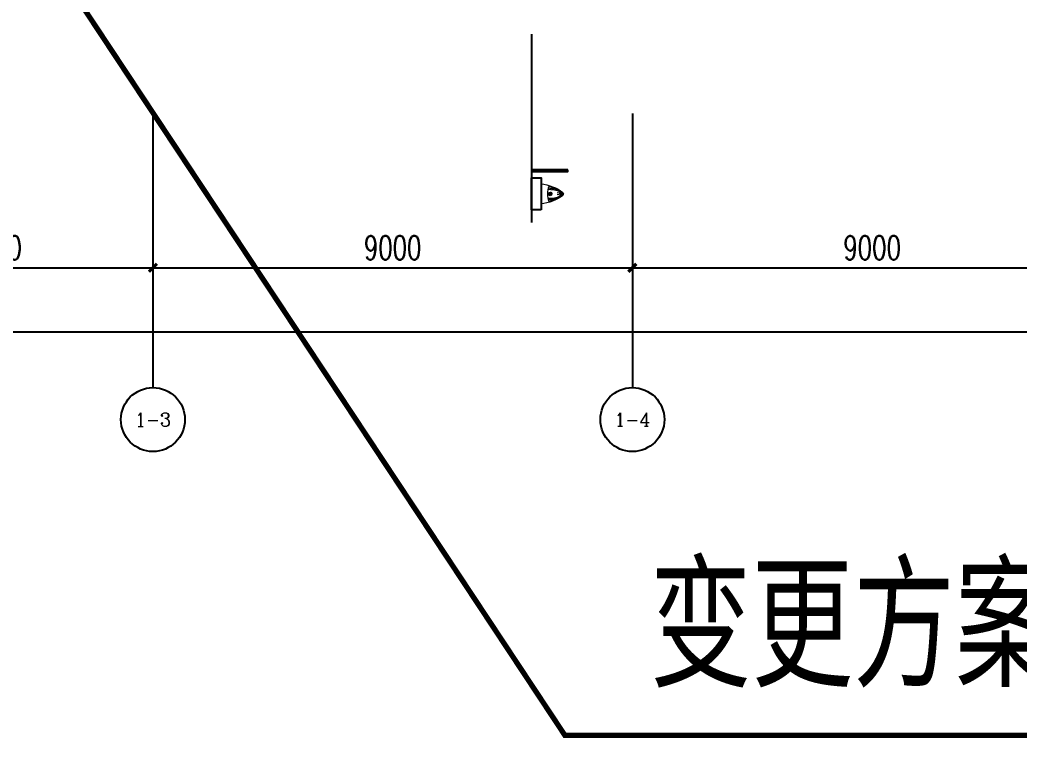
# Model space of a CAD drawing. Header units: millimetres. Extents: x 2508758 to 2608101, y 258149 to 386457.
# Drawn here: x 2526107 to 2544876, y 258149 to 271632 of the extents above; entities that cross this region are included whole.
import ezdxf
from ezdxf.enums import TextEntityAlignment as Align

# ---------------------------------------------------------------- set-up
doc = ezdxf.new("R2010")
doc.units = ezdxf.units.MM
doc.header["$MEASUREMENT"] = 0
doc.layers.get('0').update_dxf_attribs({"linetype": 'CONTINUOUS'})
doc.layers.get('Defpoints').update_dxf_attribs({"linetype": 'CONTINUOUS'})
for name, color, linetype in [('AXIS', 3, 'CONTINUOUS'), ('w-洁具', 137, 'CONTINUOUS'), ('完成面', 4, 'CONTINUOUS'), ('索引', 1, 'CONTINUOUS')]:
    doc.layers.add(name, color=color, linetype=linetype)
doc.styles.add('_TCH_AXIS', font='COMPLEX', dxfattribs={"bigfont": 'GBCBIG'})
doc.styles.add('DIM_FONT', font='SIMPLEX', dxfattribs={"width": 0.7, "bigfont": 'GBCBIG'})
doc.styles.add('黑体', font='simhei.ttf', dxfattribs={"width": 0.7})
doc.dimstyles.new('_TCH_ARCH&&150', dxfattribs={"dimscale": 1.5, "dimtxt": 300, "dimasz": 100, "dimexe": 250, "dimexo": 300, "dimgap": 100, "dimtad": 1, "dimdec": 0, "dimzin": 0, "dimdsep": 46, "dimtxsty": 'DIM_FONT', "dimblk": 'ARCHTICK', "dimcen": 0.09, "dimclrt": 7, "dimazin": 2, "dimtfac": 1, "dimtdec": 0, "dimtix": 1, "dimtmove": 2, "dimatfit": 3, "dimfxl": 1, "dimtolj": 1, "dimtzin": 0, "dimarcsym": 0})

# ---------------------------------------------------------------- blocks, each defined once
blk = doc.blocks.new('_ArchTick')
at = {"color": 0, "linetype": 'ByBlock', "const_width": 0.4}
blk.add_lwpolyline([(-0.5, -0.5), (0.5, 0.5)], dxfattribs=at)
blk = doc.blocks.new('*D51')
at = {"layer": 'AXIS', "color": 0, "lineweight": -2, "transparency": 16777216}
for p, q in [((2522601, 269424), (2522601, 266604)), ((2528601, 269424), (2528601, 266604)), ((2522601, 266979), (2528601, 266979))]:
    blk.add_line(p, q, dxfattribs=at)
at = {"layer": 'Defpoints', "color": 0, "transparency": 16777216}
for p in [(2522601, 269874), (2528601, 269874), (2528601, 266979)]:
    blk.add_point(p, dxfattribs=at)
at = {"layer": 'AXIS', "color": 0, "lineweight": -2, "transparency": 16777216, "xscale": 150, "yscale": 150, "zscale": 150, "rotation": 180}
blk.add_blockref('_ArchTick', (2522601, 266979), dxfattribs=at)
at = {"layer": 'AXIS', "color": 0, "lineweight": -2, "transparency": 16777216, "xscale": 150, "yscale": 150, "zscale": 150}
blk.add_blockref('_ArchTick', (2528601, 266979), dxfattribs=at)
at = {"layer": 'AXIS', "color": 7, "transparency": 16777216, "insert": (2525601, 267354), "char_height": 450, "attachment_point": 5, "style": 'DIM_FONT'}
blk.add_mtext('\\A1;6000', dxfattribs=at)
blk = doc.blocks.new('*D52')
at = {"layer": 'AXIS', "color": 0, "lineweight": -2, "transparency": 16777216}
for p, q in [((2528601, 269424), (2528601, 266604)), ((2537601, 269424), (2537601, 266604)), ((2528601, 266979), (2537601, 266979))]:
    blk.add_line(p, q, dxfattribs=at)
at = {"layer": 'Defpoints', "color": 0, "transparency": 16777216}
for p in [(2528601, 269874), (2537601, 269874), (2537601, 266979)]:
    blk.add_point(p, dxfattribs=at)
at = {"layer": 'AXIS', "color": 0, "lineweight": -2, "transparency": 16777216, "xscale": 150, "yscale": 150, "zscale": 150, "rotation": 180}
blk.add_blockref('_ArchTick', (2528601, 266979), dxfattribs=at)
at = {"layer": 'AXIS', "color": 0, "lineweight": -2, "transparency": 16777216, "xscale": 150, "yscale": 150, "zscale": 150}
blk.add_blockref('_ArchTick', (2537601, 266979), dxfattribs=at)
at = {"layer": 'AXIS', "color": 7, "transparency": 16777216, "insert": (2533101, 267354), "char_height": 450, "attachment_point": 5, "style": 'DIM_FONT'}
blk.add_mtext('\\A1;9000', dxfattribs=at)
blk = doc.blocks.new('*D53')
at = {"layer": 'AXIS', "color": 0, "lineweight": -2, "transparency": 16777216}
for p, q in [((2537601, 269424), (2537601, 266604)), ((2546601, 269424), (2546601, 266604)), ((2537601, 266979), (2546601, 266979))]:
    blk.add_line(p, q, dxfattribs=at)
at = {"layer": 'Defpoints', "color": 0, "transparency": 16777216}
for p in [(2537601, 269874), (2546601, 269874), (2546601, 266979)]:
    blk.add_point(p, dxfattribs=at)
at = {"layer": 'AXIS', "color": 0, "lineweight": -2, "transparency": 16777216, "xscale": 150, "yscale": 150, "zscale": 150, "rotation": 180}
blk.add_blockref('_ArchTick', (2537601, 266979), dxfattribs=at)
at = {"layer": 'AXIS', "color": 0, "lineweight": -2, "transparency": 16777216, "xscale": 150, "yscale": 150, "zscale": 150}
blk.add_blockref('_ArchTick', (2546601, 266979), dxfattribs=at)
at = {"layer": 'AXIS', "color": 7, "transparency": 16777216, "insert": (2542101, 267354), "char_height": 450, "attachment_point": 5, "style": 'DIM_FONT'}
blk.add_mtext('\\A1;9000', dxfattribs=at)
blk = doc.blocks.new('*D63')
at = {"layer": 'AXIS', "color": 0, "lineweight": -2, "transparency": 16777216}
for p, q in [((2518601, 269424), (2518601, 265404)), ((2595601, 269424), (2595601, 265404)), ((2518601, 265779), (2595601, 265779))]:
    blk.add_line(p, q, dxfattribs=at)
at = {"layer": 'Defpoints', "color": 0, "transparency": 16777216}
for p in [(2518601, 269874), (2595601, 269874), (2595601, 265779)]:
    blk.add_point(p, dxfattribs=at)
at = {"layer": 'AXIS', "color": 0, "lineweight": -2, "transparency": 16777216, "xscale": 150, "yscale": 150, "zscale": 150, "rotation": 180}
blk.add_blockref('_ArchTick', (2518601, 265779), dxfattribs=at)
at = {"layer": 'AXIS', "color": 0, "lineweight": -2, "transparency": 16777216, "xscale": 150, "yscale": 150, "zscale": 150}
blk.add_blockref('_ArchTick', (2595601, 265779), dxfattribs=at)
at = {"layer": 'AXIS', "color": 7, "transparency": 16777216, "insert": (2557101, 266154), "char_height": 450, "attachment_point": 5, "style": 'DIM_FONT'}
blk.add_mtext('\\A1;77000', dxfattribs=at)
blk = doc.blocks.new('USWN900B')
at = {"layer": 'w-洁具', "lineweight": 9}
for points in [[(-190, 4), (-180, 4)], [(-190, 4), (-190, 4)], [(-177, 2), (-178, 3), (-179, 4), (-180, 4)], [(-180, 4), (-177, 4)], [(-177, 2), (-177, 2)], [(-176, 4), (-175, 4)], [(-174, 4), (-173, 4)], [(174, 0), (-174, 0)], [(-172, 4), (-165, 4)], [(-164, 4), (-163, 4)], [(-162, 4), (-161, 4)], [(-160, 4), (-153, 4)], [(-152, 4), (-151, 4)], [(-150, 4), (-149, 4)], [(-148, 4), (-141, 4)], [(-140, 4), (-139, 4)], [(-138, 4), (-137, 4)], [(-136, 4), (-129, 4)], [(-128, 4), (-127, 4)], [(-126, 4), (-125, 4)], [(-124, 4), (-117, 4)], [(-116, 4), (-115, 4)], [(-114, 4), (-113, 4)], [(-112, 4), (-105, 4)], [(-104, 4), (-103, 4)], [(-102, 4), (-101, 4)], [(-100, 4), (-93, 4)], [(-92, 4), (-91, 4)], [(-90, 4), (-89, 4)], [(-88, 4), (-81, 4)], [(-80, 4), (-79, 4)], [(-78, 4), (-77, 4)], [(-76, 4), (-69, 4)], [(-68, 4), (-67, 4)], [(-66, 4), (-65, 4)], [(-64, 4), (-57, 4)], [(-56, 4), (-55, 4)], [(-54, 4), (-53, 4)], [(-52, 4), (-45, 4)], [(-44, 4), (-43, 4)], [(-42, 4), (-41, 4)], [(-40, 4), (-33, 4)], [(-32, 4), (-31, 4)], [(-30, 4), (-29, 4)], [(-28, 4), (-21, 4)], [(-20, 4), (-19, 4)], [(-18, 4), (-17, 4)], [(-16, 4), (-9, 4)], [(1, 7), (-10, 7)], [(-10, 7), (-10, 7)], [(-8, 4), (-7, 4)], [(-6, 4), (-5, 4)], [(-4, 4), (0, 4)], [(4, 4), (0, 4)], [(1, 7), (11, 7)], [(6, 4), (5, 4)], [(8, 4), (6, 4)], [(16, 4), (9, 4)], [(11, 7), (12, 7)], [(18, 4), (17, 4)], [(20, 4), (19, 4)], [(28, 4), (21, 4)], [(29, 4), (29, 4)], [(32, 4), (31, 4)], [(40, 4), (33, 4)], [(42, 4), (41, 4)], [(44, 4), (43, 4)], [(51, 4), (44, 4)], [(54, 4), (53, 4)], [(56, 4), (55, 4)], [(64, 4), (57, 4)], [(66, 4), (65, 4)], [(68, 4), (66, 4)], [(76, 4), (69, 4)], [(78, 4), (77, 4)], [(80, 4), (79, 4)], [(88, 4), (81, 4)], [(89, 4), (88, 4)], [(92, 4), (91, 4)], [(100, 4), (93, 4)], [(102, 4), (101, 4)], [(103, 4), (103, 4)], [(111, 4), (104, 4)], [(114, 4), (113, 4)], [(116, 4), (115, 4)], [(124, 4), (117, 4)], [(126, 4), (125, 4)], [(128, 4), (126, 4)], [(136, 4), (129, 4)], [(138, 4), (137, 4)], [(140, 4), (139, 4)], [(148, 4), (141, 4)], [(149, 4), (148, 4)], [(152, 4), (151, 4)], [(160, 4), (153, 4)], [(162, 4), (161, 4)], [(163, 4), (163, 4)], [(171, 4), (164, 4)], [(174, 4), (173, 4)], [(176, 4), (175, 4)], [(180, 4), (179, 4), (178, 3), (177, 2)], [(180, 4), (177, 4)], [(177, 2), (177, 2)], [(190, 4), (180, 4)], [(190, 4), (190, 4)], [(190, 4), (190, 4)], [(191, 4), (191, 4)], [(-111, -133), (-107, -160), (-103, -187)], [(-87, -142), (-88, -128)], [(-87, -142), (-85, -177)], [(84, -177), (86, -142)], [(88, -128), (86, -142)], [(-6, -372), (-20, -298)], [(1, -198), (1, -198)], [(6, -372), (19, -298)], [(-20, -389), (-16, -393)], [(-19, -378), (-17, -390)], [(-10, -391), (-16, -393)], [(-6, -390), (-10, -391)], [(-6, -390), (-5, -386)], [(0, -390), (-6, -390)], [(0, -390), (0, -390)], [(0, -390), (5, -390)], [(5, -386), (5, -390)], [(5, -390), (10, -391)], [(10, -391), (16, -393)], [(19, -378), (16, -390)], [(16, -393), (20, -389)]]:
    blk.add_lwpolyline(points, dxfattribs=at)
for points in [[(-190, 4), (-173, -129), (-116, -302), (-28, -403)], [(-177, 2), (-177, 1), (-176, 0), (-174, 0)], [(28, -403), (115, -302), (172, -129), (190, 4)], [(174, 0), (176, 0), (177, 1), (177, 2)], [(-155, -141), (-153, -144), (-150, -145), (-147, -144)], [(147, -144), (51, -112), (-51, -112), (-147, -144)], [(-142, -142), (-113, -217), (-71, -336), (-18, -397)], [(-103, -187), (-93, -295), (-64, -348), (-20, -389)], [(-85, -177), (-81, -278), (-60, -326), (-25, -365)], [(18, -397), (71, -336), (113, -218), (141, -142)], [(20, -389), (64, -348), (93, -295), (103, -187)], [(25, -365), (60, -326), (81, -278), (84, -177)], [(103, -187), (106, -169), (108, -151), (111, -133)], [(147, -144), (150, -145), (153, -144), (155, -141)], [(-19, -378), (-20, -373), (-22, -369), (-25, -365)], [(-5, -386), (-5, -381), (-6, -376), (-6, -372)], [(6, -372), (6, -376), (5, -381), (5, -386)], [(25, -365), (22, -369), (20, -373), (19, -378)], [(-28, -403), (-10, -419), (10, -419), (28, -403)], [(-20, -389), (-17, -391), (-14, -392), (-10, -391)], [(-18, -397), (-7, -407), (7, -407), (18, -397)], [(-5, -386), (-5, -388), (-3, -390), (0, -390)], [(0, -390), (3, -390), (5, -388), (5, -386)], [(10, -391), (14, -392), (17, -391), (20, -389)]]:
    blk.add_open_spline(points, degree=3, dxfattribs=at)
for points in [[(36, -163), (36, -182), (20, -197), (1, -197), (-19, -197), (-35, -182), (-35, -163), (-35, -145), (-19, -130), (1, -130), (20, -130), (36, -145), (36, -163)], [(26, -164), (26, -177), (14, -188), (1, -188), (-13, -188), (-24, -177), (-24, -164), (-24, -151), (-13, -140), (1, -140), (14, -140), (26, -151), (26, -164)], [(13, -164), (13, -170), (8, -175), (1, -175), (-6, -175), (-11, -170), (-11, -164), (-11, -157), (-6, -152), (1, -152), (8, -152), (13, -157), (13, -164)]]:
    blk.add_open_spline(points, degree=3, knots=[0, 0, 0, 0, 1, 1, 1, 2, 2, 2, 3, 3, 3, 4, 4, 4, 4], dxfattribs=at)

msp = doc.modelspace()

# ---------------------------------------------------------------- linework, layer by layer
at = {"layer": 'AXIS'}
for p, q in [((2528601.5, 269874.1), (2528601.5, 264728.9)), ((2537601.5, 269874.1), (2537601.5, 264728.9))]:
    msp.add_line(p, q, dxfattribs=at)
for centre in [(2528601.5, 264128.9), (2537601.5, 264128.9)]:
    msp.add_circle(centre, 600, dxfattribs=at)
at = {"layer": 'w-洁具'}
msp.add_lwpolyline([(2536388.8, 268815.2), (2535708.8, 268815.2), (2535708.8, 268785.2), (2536388.8, 268785.2)], close=True, dxfattribs=at)
at = {"layer": 'w-洁具', "color": 137}
msp.add_lwpolyline([(2535888.7, 268066.8), (2535708.7, 268066.8), (2535708.7, 268666.8), (2535888.7, 268666.8)], close=True, dxfattribs=at)
at = {"layer": '完成面'}
msp.add_line((2535708.7, 271367.1), (2535708.7, 267827.1), dxfattribs=at)
at = {"layer": '索引', "const_width": 100}
msp.add_lwpolyline([(2526106.5, 273660.5), (2536334.3, 258199.1), (2587208, 258199.1)], dxfattribs=at)

# ---------------------------------------------------------------- block references
at = {"layer": 'w-洁具', "color": 1, "xscale": -0.9982199999999996, "yscale": 0.9982199999999996, "zscale": 0.9982199999999996, "rotation": 90}
msp.add_blockref('USWN900B', (2535893.3, 268366.8), dxfattribs=at)

# ---------------------------------------------------------------- texts
at = {"layer": 'AXIS', "color": 7, "style": '_TCH_AXIS'}
for s, height, p, p2 in [('1-3', 256.83, (2528265.2, 264000.5), (2528937.8, 264000.5)), ('1-4', 248.91, (2537263.7, 264004.5), (2537939.3, 264004.5))]:
    msp.add_text(s, height=height, dxfattribs=at).set_placement(p, p2, align=Align.FIT)
at = {"layer": '索引', "style": '黑体', "width": 0.7}
msp.add_text('变更方案A栋楼梯法定总宽度需要：8.70m(现规划为：10.5m)', height=2000, dxfattribs=at).set_placement((2537926.8, 259319.5))

# ---------------------------------------------------------------- dimensions: what is measured, and where the dimension line sits
at = {"layer": 'AXIS'}
for p1, p2, distance, picture, middle in [((2518601.5, 269874.1), (2595601.5, 269874.1), -4095.2, '*D63', (2557101.5, 266153.9)), ((2522601.5, 269874.1), (2528601.5, 269874.1), -2895.2, '*D51', (2525601.5, 267353.9)), ((2528601.5, 269874.1), (2537601.5, 269874.1), -2895.2, '*D52', (2533101.5, 267353.9)), ((2537601.5, 269874.1), (2546601.5, 269874.1), -2895.2, '*D53', (2542101.5, 267353.9))]:
    dim = msp.add_aligned_dim(p1=p1, p2=p2, distance=distance, dimstyle='_TCH_ARCH&&150', dxfattribs=at)
    dim.commit()
    dim.dimension.update_dxf_attribs({"geometry": picture, "text_midpoint": middle})

doc.saveas('drawing.dxf')
